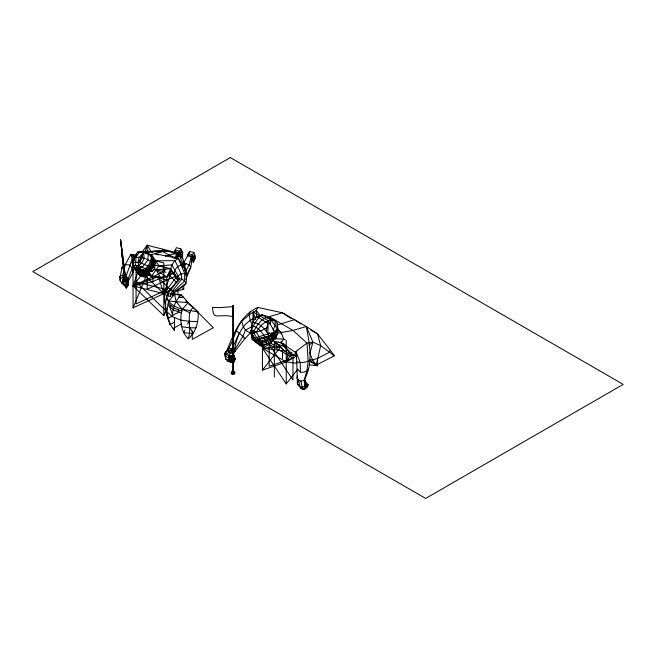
<?xml version="1.0" encoding="UTF-8"?>
<svg xmlns="http://www.w3.org/2000/svg" width="656" height="656" viewBox="0 0 656 656"><rect width="100%" height="100%" fill="white"/><g stroke="black" fill="none" stroke-linecap="round" stroke-linejoin="round"><path stroke-width="0.98" d="M183.967 262.736L183.967 266.098L186.189 275.02L186.091 271.166L182.819 258.21C172.512 250.272 159.277 248.698 147.042 252.552M127.026 285.294L127.067 286.106L125.263 286.213L123.976 284.187L123.738 280.014L125.509 279.095L127.198 279.358L127.33 279.907L125.583 278.792L127.067 286.106L128.51 285.36L128.338 283.999L126.649 283.745M124.796 279.349C123.763 277.299 125.427 275.791 125.214 278.923M125.755 279.128L125.526 277.045M125.263 286.213L122.237 283.269L122.549 279.308L124.025 278.775L124.993 279.194M254.503 341.079L261.186 345.95L270.075 343.072L275.848 338.275L277.923 332.108L277.283 323.187L275.094 320.784L267.205 316.225L261.9 314.814L256.225 317.291C252.544 320.997 251.445 325.917 251.297 330.927M182.122 258.21L182.77 252.822L180.851 248.878L176.341 247.665L174.439 252.24L174.89 253.011M253.101 322.875L253.241 312.051L268.279 320.735L274.831 332.141L276.069 336.782C271.363 340.817 265.237 342.932 259.259 344.113L255.988 342.227M252.24 339.587L252.109 335.15L252.24 339.587L253.864 340.521L269.091 335.724L274.831 332.141L277.439 327.893L277.283 323.187M234.176 356.134L234.987 358.807L233.774 361.358L230.412 361.784L233.315 360.259L234.536 357.709L234.282 357.11L233.069 359.652L229.477 360.562L232.618 358.561L233.831 356.011L233.585 355.404L232.363 357.955L228.985 358.43L231.912 356.856L233.126 354.306L232.068 351.026L231.584 350.952L228.977 355.265L229.215 360.21L230.748 362.219L234.02 361.964L235.233 359.414L234.176 356.134L233.692 356.06M166.837 293.019L166.837 276.955L170.634 271.059C170.453 265.811 173.717 260.834 178.325 258.464C183.754 265.336 188.797 275.487 185.451 284.351L176.448 290.624M185.656 301.047L188.215 302.596L182.22 309.337C179.506 319.365 180.548 331.116 188.215 338.767C195.988 332.223 198.686 321.842 198.137 312.026L188.215 302.596L181.384 294.88L172.569 293.831M141.876 272.601L139.375 273.609L135.694 269.969L133.34 266.09L133.307 263.023L132.045 262.703L134.431 268.501L139.064 272.863L144.123 271.83L148.781 266.926L151.667 262.4L151.979 256.463L151.306 255.594L144.32 252.109L137.571 252.125C133.988 256.365 131.684 262.654 134.603 267.845L136.915 269.55L139.917 274.561C144.238 273.855 147.961 271.026 152.34 271.125L154.701 268.419L155.128 262.425L151.979 256.463L146.108 251.461L143.664 252.503C139.736 259.136 135.357 268.624 140.614 275.782L143.877 273.872L145.099 274.93C144.599 279.456 138.186 274.667 137.957 271.707M182.737 255.086L181.031 257.103L180.728 253.298L181.884 250.969L181.294 250.813M263.745 344.835L261.186 345.95L261.154 343.982L258.989 339.439C251.74 341.341 258.505 343.121 260.711 345.679M153.25 259.743L152.889 265.746L154.701 268.419M309.706 361.276L316.266 365.064L334.421 355.798L320.661 345.63L312.92 342.137L306.992 343.096L295.93 351.477C297.201 362.415 296.914 373.264 297.406 384.203L301.465 388.68L304.384 389.5L306.86 387.581L308.123 384.892L307.443 384.457L304.745 385.22L306.86 387.581M131.044 253.97L125.288 264.606L122.082 267.148L119.663 279.276L121.704 283.326M261.186 345.95L262.318 345.376L262.244 343.711L261.203 341.358L258.989 339.439L266.443 337.725L266.492 337.11L274.7 334.831L274.987 333.117L277.726 328.951L271.035 320.095L261.9 314.814C256.307 319.054 253.757 325.761 250.395 331.608L252.158 337.881M180.851 248.878L179.711 251.248L177.825 252.494L175.045 251.904L177.825 252.494L179.539 254.011L180.728 253.298L179.711 251.248L175.193 250.026L175.045 251.904L174.439 252.24M154.053 261.047L153.553 266.935L147.354 273.691L144.345 275.856L142.631 275.922L139.105 274.028M152.258 259.415L153.775 260.653L153.307 266.549L147.354 273.363L145.099 274.93L143.623 274.561L144.541 273.29L147.083 271.797L149.601 268.017L147.961 266.016L139.49 262.367L142.04 257.759L142.352 254.733L139.49 262.367L133.201 262.293L133.307 263.023L134.218 257.3C140.671 256.89 151.208 258.382 152.889 265.746L146.698 273.445L140.417 275.438L136.481 270.871L135.882 268.968L138.326 273.224L138.621 272.543L138.982 273.946L140.245 274.807L140.507 274.323M141.524 273.027L146.936 271.133L146.657 269.452L138.76 265.598L133.594 265.459L133.34 266.09L135.694 269.969L138.367 272.224M253.052 340.054L253.347 337.43L250.764 331.821L253.872 330.845L258.062 324.146L262.269 319.677L266.467 317.455L271.149 318.504M183.5 262.958L187.698 255.783L189.494 251.428L193.832 252.453L192.528 254.774L190.839 266.992L185.755 279.497M149.978 270.444L147.198 274.757L145.312 276.422L142.516 275.364L141.852 275.725L141.926 275.102M277.332 324.097L277.939 330.362L275.102 334.47M197.71 321.612L188.862 321.251L180.621 320.071L172.421 316.692C172.528 308.509 175.103 300.399 181.384 294.88M150.765 270.666L152.34 271.125L150.823 269.6L146.698 273.445L144.541 273.29L144.599 272.863L147.247 271.395L149.502 268.903L149.084 272.174L148.412 272.314L146.944 275.003L145.132 276.676C142.311 276.889 145.944 277.111 145.074 276.012L142.631 275.922L145.074 276.012L147.346 274.454L149.084 272.174M174.955 251.814L175.193 250.026M123.812 277.8L124.55 277.586L124.993 274.938L126.05 274.897L125.608 277.537L123.812 277.8L124.993 274.938M154.595 265.147L158.957 265.86L171.888 264.885L179.482 278.546L167.305 292.633L168.116 293.445L172.085 294.487L173.627 294.47L173.865 293.043M137.826 252.888L137.571 252.125L145.312 251.51L151.306 255.594C151.577 262.867 146.198 271.199 138.219 270.461L136.915 269.55L137.211 267.804L135.595 265.262L135.956 257.037L139.662 251.953L143.664 252.503L148.281 254.126L147.871 260.038L142.532 267.008L137.949 269.116L137.211 267.804L134.603 267.845L134.431 268.501L137.424 270.666M138.76 265.598L141.532 263.236L144.099 258.628L143.664 252.503L139.113 257.373L138.08 262.367L138.76 265.598L138.334 268.091L142.532 267.008L140.802 266.574M255.135 341.653L258.349 343.506L265.836 341.03L269.427 338.094L269.091 335.724C265.598 329.525 260.211 323.219 252.806 322.211M266.295 331.485L268.279 320.735L267.878 333.879L254.626 338.168L252.068 336.684M182.647 267.714L182.983 265.942L181.105 264.967L178.325 258.464L154.75 253.642L158.44 254.987M178.973 280.071L177.013 278.456L173.979 273.888L174.652 270.338L177.587 266.525L181.105 264.967L184.697 273.634L184.574 281.014L186.066 283.195L174.627 292.592L173.627 294.47M189.158 253.175L189.494 251.428M179.375 294.946L178.875 297.537L183.393 297.373L182.056 296.561M190.912 261.514L193.602 262.146L193.028 258.357L193.438 256.849L192.528 254.774L188.19 253.757L187.829 256.471L187.698 255.783L188.518 255.569L192.257 257.103L191.306 262.671M143.533 275.627L143.623 276.602M188.215 338.767C191.65 329.468 187.337 319.931 190.412 310.55L193.176 307.336M140.409 274.069L138.818 273.667L141.073 275.528L142.59 275.405L142.696 274.88M120.081 280.94L120.679 278.292L119.859 276.365L122.811 275.176L126.157 275.987L128.314 278.849L127.936 281.826L132.865 272.666L134.644 267.943M288.312 353.182L286.237 361.948L262.425 370.156L262.425 345.163M306.459 386.974L308.123 384.892L307.443 384.457L305.548 386.441L307.853 384.662L305.868 386.933L305.056 386.236L304.04 380.472C313.543 363.719 309.73 344.425 306.303 326.54L282.49 312.789L257.857 307.467C240.104 315.151 233.274 335.191 226.369 351.714M192.528 254.774L191.249 256.357L189.141 264.967L185.582 271.19M310.017 360.242L316.266 365.064L320.661 345.63L317.578 333.92L306.303 326.54L292.97 330.394L277.234 333.371L277.923 332.108M122.254 281.268L123.738 281.957L123.984 281.006L123.738 280.014L122.549 279.308L122.975 281.03M269.919 324.236L271.035 320.095L275.094 320.784L275.208 325.466L273.003 329.952L274.831 332.141L267.878 333.879L269.345 332.756M194.635 254.462L195.209 256.25L192.987 258.349L194.635 254.462L193.832 252.453M306.303 326.54L312.92 342.137L309.862 353.281L312.592 359.923L316.266 365.064M233.274 354.437L235.045 351.255L234.422 350.115C236.66 337.414 241.244 324.531 253.536 318.521M275.848 338.275L276.955 334.355M310.772 329.993L317.578 333.92L330.173 350.091L329.55 352.198L318.021 358.201L312.592 359.923L310.075 359.709M179.711 251.248L179.08 253.241L178.145 253.036M250.174 311.51L249.132 314.757L250.289 320.784L252.068 324.302M133.373 265.204L127.674 280.055L126.05 277.668L126.157 275.987L132.209 258.997L130.921 254.692L136.071 254.954M125.788 286.606L126.264 287.984L126.706 286.541L125.788 286.606L125.444 287.525L126.264 287.984L126.895 286.902L125.665 286.992L126.674 287.435L126.706 286.541M254.626 338.168L253.864 340.521L255.963 340.079L250.395 331.608M232.675 353.248L233.052 305.343L233.388 356.315M233.388 305.565L232.683 305.589M232.765 372.682L233.388 372.559L233.388 361.39M186.083 276.963L186.657 275.258L184.697 273.634L181.056 273.905L177.874 275.897L177.013 278.456L178.867 279.71M126.674 287.435L125.444 287.525L126.526 286.975M166.46 309.255L163.82 315.643L133.053 285.918L138.072 271.502M144.96 251.724L147.206 245.254L177.973 253.019L177.973 258.579L172.397 257.168M133.053 264.95L133.053 307.877L163.82 293.683L170.896 273.355L174.988 274.29M176.046 258.562L177.973 253.019L165.279 256.111M139.49 262.367L142.352 254.733M142.975 254.339L143.664 252.503M138.219 270.461L138.416 269.936M137.252 270.338L138.572 271.576L138.883 270.748L134.431 268.501M139.064 272.863L139.466 271.781M141.606 274.602L141.712 276.119L142.672 276.365M141.852 275.725L143.213 275.807M143.147 276.488L142.532 276.332L142.746 275.774M227.591 361.185L231.789 362.071L231.593 361.587L231.322 362.137L234.02 361.964L233.774 361.358L230.748 362.219L227.591 361.185L225.713 359.012L224.819 355.068L224.992 353.133C234.118 343.678 234.438 329.041 243.187 319.029M145.197 275.282L142.59 275.405L142.951 274.454L145.197 275.282L142.631 275.922M304.573 382.653L304.966 380.636L305.696 381.571L304.983 383.284M124.558 277.513L125.558 277.201M149.502 268.903L146.936 271.133L146.698 273.445L149.527 270.1L150.823 269.6M120.77 242.909L120.54 239.899L124.763 277.185L125.435 276.553L120.54 239.899L124.763 277.185L121.59 252.609L121.86 253.085M124.87 277.759L126.05 274.897M133.053 307.877L146.829 274.503M136.874 269.969L136.481 270.871L138.883 272.986L140.614 275.782L141.581 275.077L140.409 273.208L141.155 272.207L139.466 268.37L138.031 267.55L137.211 267.804M143.59 274.552L143.877 273.872M184.877 330.157L183.68 332.822L193.176 333.322L192.093 330.821M187.673 323.925L188.862 321.251L189.633 323.925M229.1 359.324L232.363 357.955L232.618 358.561L229.215 360.21L225.713 359.012L224.992 353.133L225.869 351.559L228.698 350.812L232.068 348.828L239.268 333.027L235.397 330.214M297.635 375.97L296.906 377.544L298.562 380.095L300.12 386.704L301.465 388.68L303.982 388.885L304.384 389.5L302.531 388.77M230.83 352.534L231.584 350.952L232.322 351.632M257.857 307.467L256.201 310.444L249.132 314.757L241.752 321.358L243.204 326.458L245.418 330.107L250.207 333.158L244.975 338.488L235.045 351.255L234.413 350.14L232.068 348.828L229.379 348.09L225.869 351.559L226.369 354.494L225.738 356.684L228.887 357.717L231.912 356.856L231.666 356.249L232.88 353.707L232.068 351.026M306.139 385.072L306.942 383.473L306.5 382.801L304.491 383.178M186.411 275.684L190.839 266.992L189.141 264.967L185.902 263.622L183.992 263.712M172.266 296.307L172.085 294.487L173.692 291.477L184.574 281.014L181.843 279.087L179.482 278.546L168.116 293.445L168.28 295.987L170.199 296.356M193.602 262.146L195.078 258.48L195.209 256.25L194.332 256.037M170.732 296.463L170.568 294.2L172.594 290.682L181.843 279.087L181.056 273.905L175.037 260.645L155.636 260.793L152.741 260.096M148.781 266.926L150.044 267.246L147.018 270.69L143.976 272.519L144.599 272.863L141.729 273.486M152.299 263.441L149.601 268.017L146.854 270.387L144.361 272.158L141.45 272.814L141.155 272.207M264.499 344.785L262.425 348.197L286.237 383.908L297.742 369.213M291.936 352.567L286.237 361.948L262.425 348.197L271.436 342.998M182.089 265.131L183.114 263.458L179.531 256.176L174.357 257.669L162.59 251.568L150.831 251.732L146.895 252.585M184.508 265.885L185.902 263.622M228.977 355.265L228.936 356.495L231.666 356.249L226.369 354.494L228.698 352.485L228.698 350.812L234.413 350.14L242.925 336.339L245.418 330.107L252.125 326.516M234.422 350.115L235.045 351.255L234.422 350.115L232.068 348.828M149.183 271.855L151.454 276.135L160.154 277.176L166.837 276.955L173.52 272.806M273.478 338.734L275.586 335.626L273.478 338.734L261.457 342.014L257.267 339.988L258.472 338.488M272.15 340.866L281.137 342.834L283.72 339.045L281.137 332.272L277.349 328.869M308.369 369.139L306.778 371.37L304.04 380.472L300.94 381.07L298.562 380.095L297.406 384.203L300.12 386.704L302.219 387.294L305.056 386.236L304.761 378.906M147.1 274.462L151.454 276.135L158.957 265.86L170.732 268.722L173.979 273.888M134.021 257.947L136.735 254.339M141.934 252.224L147.206 245.254L151.88 252.699M165.328 293.355L163.82 293.683L133.053 285.918L141.343 274.962M163.836 276.553L152.979 281.563L133.053 285.918L163.82 271.715L165.829 269.067M173.873 258.439L177.973 253.019M145.509 275.987L163.82 293.683L176.8 276.537M142.951 274.454L141.45 272.814M173.988 292.338L174.627 292.592L172.594 290.682L169.953 289.64L167.403 292.978L167.575 295.233L168.28 295.987M271.961 333.929L274.987 333.117L271.272 337.02L271.92 338.422L273.954 338.037L271.961 333.929L268.952 336.528L271.248 342.514L261.072 345.556L257.693 343.605M262.425 370.156L279.981 347.721M171.265 271.354L166.837 276.955L164.927 276.471M149.412 271.445L145.279 275.577L142.385 275.217M265.811 344.613L266.508 343.777L265.836 341.03L263.737 337.52L261.104 338.004M307.738 384.711L303.384 388.852L302.219 387.294L300.94 381.07M167.928 295.011L166.821 296.299C163.623 308.033 166.731 321.292 174.553 330.509L174.553 317.545M144.099 275.397L148.412 271.789M255.61 341.751L257.816 339.406M259.382 344.58L259.932 343.99M304.745 385.22L306.647 383.219L306.204 382.546L304.753 383.588M123.804 284.401L123.082 284.655L124.607 285.491L124.993 285.106M270.715 342.448L273.896 339.365M126.272 282.195L126.337 283.605L127.756 282.26L127.576 280.907L125.886 280.645M146.944 275.003L147.083 272.552M149.634 269.378L147.083 271.797L149.527 270.1M146.993 270.953L149.584 268.55L152.602 264.056L152.577 258.029M306.5 382.801L304.425 384.719L306.942 383.473M150.249 255.627L151.454 254.512L162.59 251.568L168.362 250.871M191.56 258.021L193.438 256.849M126.583 284.556L128.133 283.81L127.961 282.457L128.133 283.81L126.715 285.016L128.379 284.811L128.51 285.36L126.944 285.745L128.51 285.36M182.671 267.197L183.967 266.098L183.114 263.458L181.187 264.926M123.738 281.957L125.796 280.899L125.952 281.9L127.371 280.711L127.198 279.358L125.903 278.751M267.558 326.786C263.45 331.075 257.267 331.378 252.134 333.756L250.83 333.002M124.484 276.602L125.173 276.061L124.328 269.067M308.886 345.253L312.92 342.137M299.349 386.064L300.12 386.704M171.224 288.755L169.699 289.895L170.412 290.182L169.953 289.64M170.937 305.475L169.617 306.426L172.635 315.126L179.113 312.166L177.768 309.607M144.541 273.29L147.247 271.395M178.858 254.987L180.646 254.946L182.302 253.79L182.77 252.822L181.786 252.576M255.159 317.389L256.783 316.258L256.201 310.444L260.604 315.88M150.044 267.246L144.099 270.944L140.72 271.502M305.147 385.835L307.443 384.457M296.766 355.864L286.237 361.948L296.947 363.268M183.705 285.335L185.451 284.351M168.239 317.857L166.337 313.634L167.059 313.24M172.913 315.741L168.002 318.447C166.165 309.591 164.074 300.989 164.631 291.772L167.936 292.642M167.387 314.806L170.019 324.564L174.553 322.063M174.529 327.68L181.564 323.802M190.65 327.492L189.928 327.893L181.671 326.713M310.477 360.251C306.254 362.342 301.047 363.276 296.487 361.759M126.198 282.998L127.756 282.26L127.576 280.907M120.679 278.292L123.197 277.119L125.099 277.48M176.169 275.823L147.206 289.181L147.206 274.503M144.246 274.405L147.264 273.027M286.729 346.22L284.696 346.876L277.185 343.859M255.651 340.161L257.841 339.603L253.306 332.19L250.69 330.673M126.059 282.392L127.617 281.711L125.952 281.9M125.444 287.525L126.895 286.902M229.813 360.997L233.069 359.652L233.315 360.259L230.149 361.431M275.044 341.784L284.86 351.313L291.469 355.126L296.496 353.543M276.857 325.171L294.396 319.661L300.842 323.884M125.813 281.293L127.371 280.711L127.239 280.161L123.738 280.014M124.607 285.491L128.379 284.811L128.338 283.999M133.053 285.918L158.399 276.635L163.82 293.683M271.035 320.095C264.278 321.071 259.579 326.672 256.217 332.198L251.133 332.034M145.312 276.422L144.172 276.742L140.901 275.914L138.818 273.667L140.245 274.807M266.443 337.725L269.427 338.094L256.849 342.465L254.372 341.038M144.599 272.863L139.621 274.044L136.317 270.772L136.965 271.379L135.128 268.337L136.686 270.682L135.685 269.001M126.255 286.68L126.083 287.098M126.165 287.09L126.411 286.68M175.464 291.133L183.746 289.329L183.746 285.426M138.572 271.576L144.099 270.944L144.123 271.83M126.337 283.605L127.994 283.261L126.452 284.097L123.976 284.187L122.237 283.269M227.927 348.361L229.379 348.09M141.507 252.257L146.108 251.461M141.983 275.381L141.073 275.528L139.63 274.52M260.088 341.62L256.414 342.186L261.072 345.556M266.492 337.11L263.737 337.52L264.712 337.2C262.088 331.788 257.882 327.049 251.781 325.63L252.306 327.418M127.198 279.358L125.616 279.538L125.509 279.095M125.657 280.35L127.239 280.161L125.665 280.522L125.55 279.907M126.551 283.999L128.133 283.81M142.59 275.405L144.222 275.266M279.308 346.868L262.425 348.197L285.311 351.026M124.55 277.586L125.608 277.537M149.519 254.569L151.454 254.512L158.957 265.86L163.82 267.09M153.209 269.805L170.732 268.722L166.837 276.955L154.242 268.944M195.988 327.795L189.928 327.893L193.176 333.322M170.568 294.2L172.085 294.487M275.553 338.783L283.72 339.045L285.401 340.013M297.463 369.107L300.407 372.132L302.916 372.288L306.778 371.37L308.164 361.407L306.992 343.096L292.97 330.394L269.157 316.651L282.49 312.789L291.346 318.595M188.215 302.596L168.559 301.071L166.493 298.578M309.124 364.769L317.578 365.818L317.578 359.955M295.881 355.724L291.469 355.126L281.137 342.834L281.137 341.079M256.225 317.291L258.776 317.66L267.73 323.375M228.698 352.485L232.88 353.707L233.126 354.306M232.987 354.355L233.725 355.035L233.241 354.962M230.043 356.003L231.666 356.249M233.938 356.659L234.43 356.741M286.41 351.583L284.86 351.313L281.063 347.532L277.275 346.934L270.666 343.121M152.938 259.489L157.506 261.113M198.137 312.026C187.895 309.714 175.619 310.198 168.559 301.071L164.631 291.772M280.629 347.623L277.275 346.934L275.126 342.678M295.93 352.707L281.137 342.834L284.704 344.605L281.137 342.834L292.97 354.978L295.774 355.568M268.952 336.528L271.272 337.02L274.7 334.831L275.348 336.233L269.813 339.316L268.952 336.569M300.899 388.188L303.982 388.885M268.534 342.719L270.075 343.072M160.154 278.333L160.154 277.176L156.071 269.764L166.083 272.24M194.406 258.325L195.078 258.48L193.2 260.473L191.855 260.161M192.61 258.259L193.028 258.357M147.206 250.813L152.791 252.224M183.114 263.458L183.746 263.614L183.746 267.361M150.208 256.012L151.979 256.463M135.776 255.783L133.053 255.094L133.053 263.031M152.938 260.112L163.82 262.859L163.82 315.643M140.54 257.382L142.04 257.759M171.708 273.404L174.357 274.069M136.915 269.55L139.917 270.313M137.284 270.108L135.579 269.673L134.308 267.222M136.071 272.256L140.368 273.363M146.616 274.913L166.837 280.022M142.942 276.127L140.171 275.118L139.892 273.626M278.218 342.088L280.169 342.588M133.611 262.703L132.209 258.997L134.111 259.514M191.249 256.357L188.518 255.569L188.19 253.757M191.47 257.529L192.388 257.8M136.341 270.256L137.998 270.764M178.924 254.356L180.646 254.946M244.221 338.209L244.975 338.488L239.268 333.027M173.348 293.757L173.848 294.224L173.422 294.06M167.305 292.633L168.157 292.97M181.933 311.256L173.602 307.959L168.272 302.998M173.692 291.477L172.594 290.682M122.549 279.308L123.361 279.628L122.811 275.176L125.288 264.606L129.814 265.024L132.282 268.583L132.865 272.666M181.646 313.183L173.34 309.862L167.977 304.917M190.084 312.83L182.22 309.337L176.103 301.375L174.553 294.339L168.559 301.071L166.952 311.805L172.421 316.692M139.466 268.37L144.099 270.944M332.756 354.839L334.421 355.798L330.173 350.091M279.44 331.288L281.137 332.272L281.137 334.035M272.06 334.872L272.658 335.216M281.137 342.834L286.237 345.786M251.527 329.484L256.217 332.198L260.44 338.75M250.608 332.305L251.633 332.895M251.133 333.92L252.757 334.863M251.445 334.847L253.38 335.962M251.756 335.765L254.003 337.061M188.854 304.409L192.233 306.45L213.331 327.754L192.233 339.398L192.233 333.42M178.161 278.849L174.726 276.586L174.02 272.863M139.958 274.725L141.073 275.528L140.663 275.167M256.783 316.258L258.325 317.422M153.783 261.4L155.128 262.425M170.634 271.059L175.177 274.544M132.045 262.703L133.119 263.564M132.209 258.997L134.349 260.719M136.317 270.772L138.711 272.724M130.921 254.692L134.808 257.947M124.025 278.775L124.779 280.21M137.719 271.551L138.186 271.994M275.684 342.383L281.063 347.532M147.903 272.732L151.454 276.135M169.092 275.167L177.153 282.957M181.548 287.205L183.746 289.329M156.735 276.422L170.65 289.87M173.578 292.699L175.775 294.823M166.099 310.952L136.071 281.932L166.837 289.698L136.071 303.9L136.071 269.19M138.818 273.667L139.318 274.183M135.595 265.262L138.334 268.091L138.031 267.55M258.218 343.309L260.227 345.4M178.03 280.67L174.726 276.586L174.644 273.691M140.614 275.782L137.776 271.354M305.261 380.89L305.696 381.571M162.311 269.321L163.82 271.715M166.337 313.634L167.731 315.962M173.241 327.975L174.553 330.509L173.783 328.746M233.028 353.338L232.773 352.731L233.831 356.011M234.987 358.807L235.233 359.414M230.199 352.715L230.453 353.33M228.698 350.812L229.198 352.026M295.93 351.477L300.268 362.645L300.407 372.132M119.859 276.365L120.515 278.292M185.869 272.076L187.009 275.602M255.651 319.546L253.241 312.051L253.339 322.621M233.479 354.429L234.536 357.709M138.621 272.543L138.974 273.757M166.296 310.559L165.279 307L166.329 310.903M125.583 278.792L125.714 279.341M126.936 285.549L127.067 286.106M165.058 301.875L165.632 304.63M121.59 252.609L123.082 262.384M123.385 264.335L123.828 267.263M124.132 269.222L125.173 276.061M298.611 384.793L298.734 385.621M124.517 277.357L124.829 279.415M124.558 277.267L124.829 279.194M124.624 277.57L124.886 279.464M124.624 277.185L124.976 279.497M120.975 242.4L122.147 251.1M122.082 267.148L122.295 268.78M124.722 277.103L124.976 279.038M124.837 277.619L125.091 279.513M124.968 277.611L125.206 279.505M125.107 277.578L125.337 279.472M122.393 253.068L124.082 267.066M126.173 287.213L126.264 287.984M125.107 276.947L125.337 278.89M125.239 277.521L125.46 279.423M125.239 276.939L125.46 278.882M125.353 277.455L125.567 279.366M125.353 276.947L125.567 278.898M125.452 277.373L125.657 279.284M125.452 276.988L125.657 278.931M125.517 277.283L125.722 279.21M169.888 322.9L170.019 324.564M155.636 260.793L155.734 263.359M142.516 275.364L142.532 276.332M292.97 354.978L292.97 380.021L269.157 344.31L292.97 358.053L269.157 366.269L269.157 342.768M286.237 340.505L286.237 383.908M282.49 348.918L282.49 358.578M274.331 342.096L274.331 377.036M232.675 361.366L232.675 372.534M177.973 278.62L177.973 281.342M177.973 290.583L177.973 295.126M162.59 249.141L162.59 251.568M152.979 275.709L152.979 281.563M147.206 245.254L147.206 252.765M234.463 372.592A1.911 1.107 0 0 1 233.421 374.404A1.911 1.107 0 0 1 231.215 372.977M233.101 371.665A1.189 0.689 0 0 1 234.126 372.624A1.189 0.689 0 0 1 232.216 372.846A1.189 0.689 0 0 1 232.503 371.739M232.618 306.631L232.757 316.528L226.353 315.675L216.398 315.946L214.11 314.962L213.249 312.92L212.388 307.393L219.875 307.623L232.618 306.631M230.33 157.571L32.8 271.609L425.67 498.429L623.2 384.391L230.33 157.571M142.196 276.242L140.761 275.577L142.196 276.242M174.972 294.388L174.545 294.224L174.972 294.388M232.117 373.157A1.673 0.968 0 0 0 234.7 372.403A1.673 0.968 0 0 0 232.281 371.485A1.673 0.968 0 0 0 232.117 373.157M232.38 372.731A1.189 0.689 0 0 0 234.225 372.198A1.189 0.689 0 0 0 232.503 371.542A1.189 0.689 0 0 0 232.38 372.731"/></g></svg>
